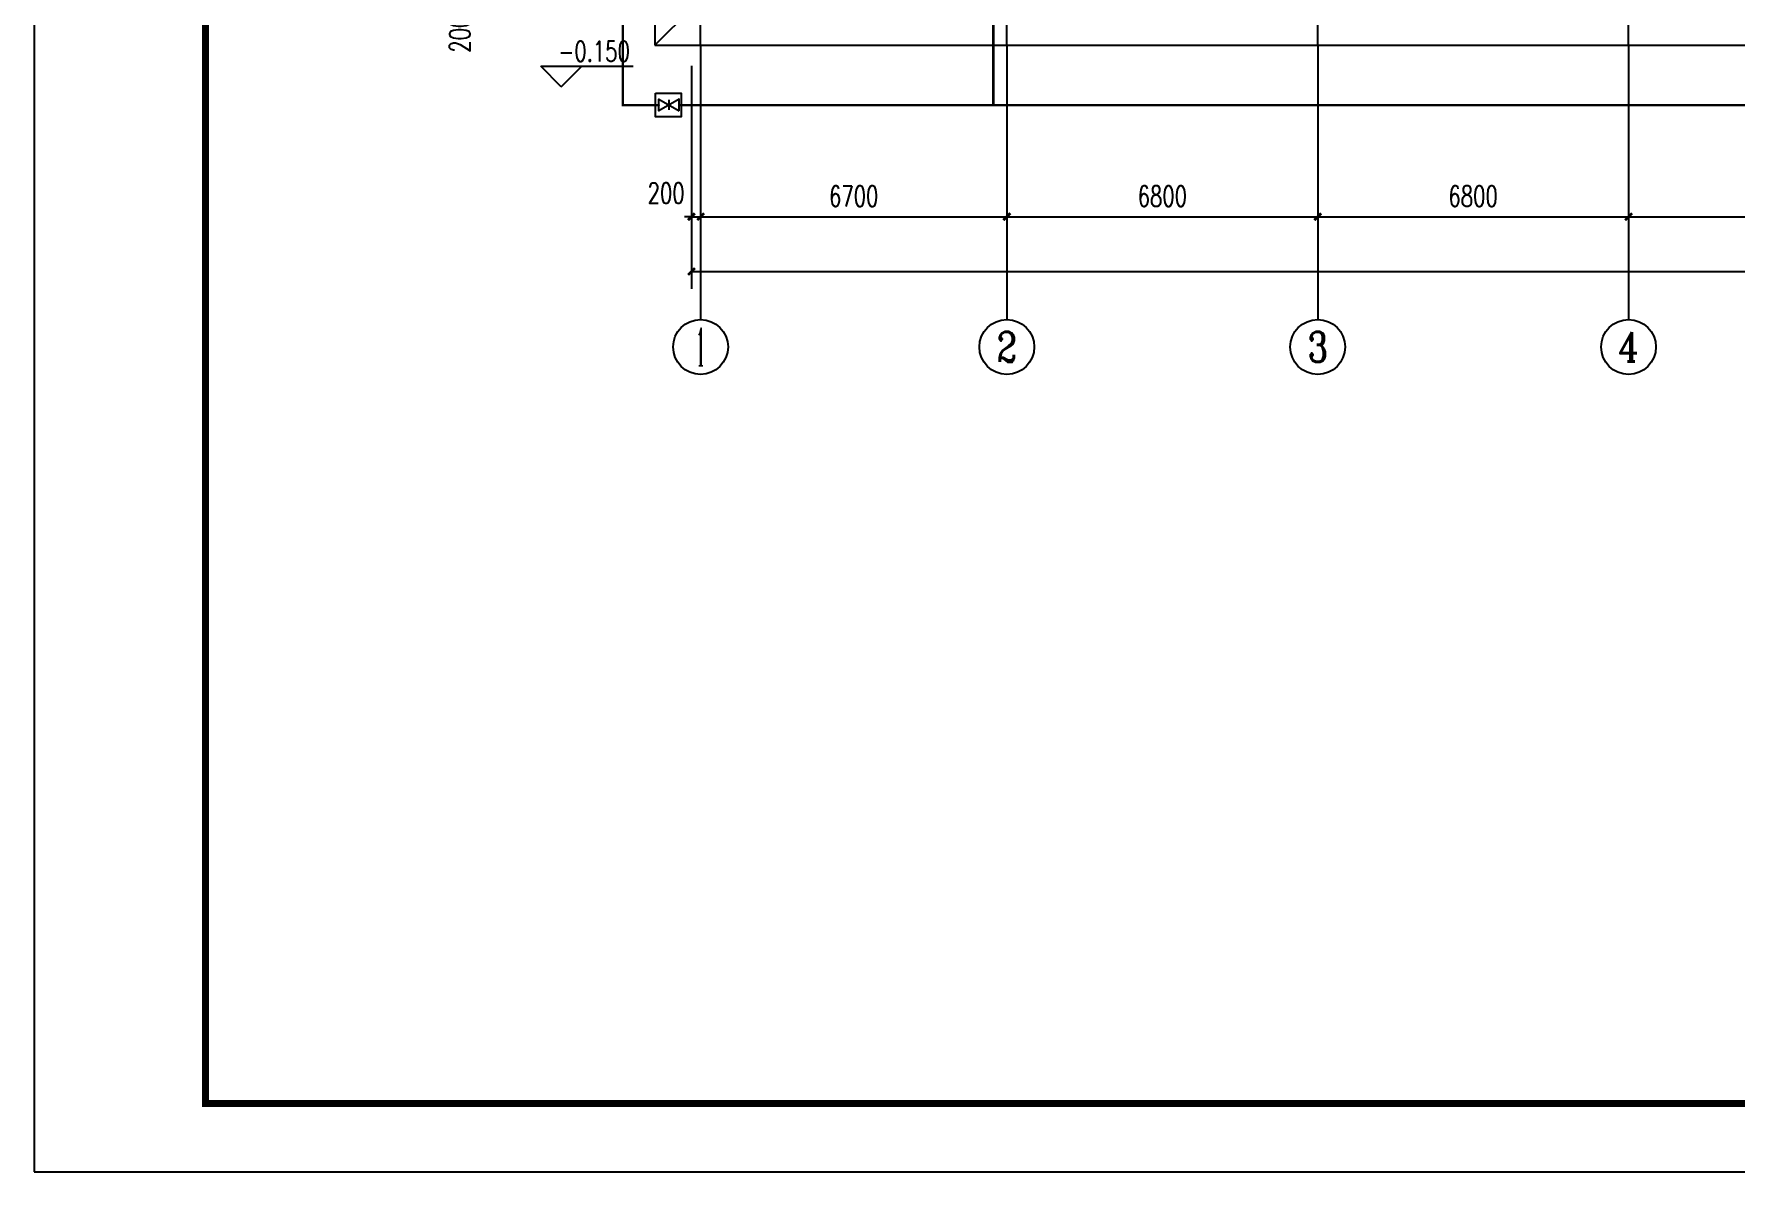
# Model space of a CAD drawing. Extents: x -427546 to -314919, y 698702 to 968782.
# Drawn here: x -427546 to -390314, y 770157 to 795055 of the extents above; entities that cross this region are included whole.
import ezdxf
from ezdxf.enums import TextEntityAlignment as Align

# ---------------------------------------------------------------- set-up
doc = ezdxf.new("R2010")
doc.units = 0
doc.header["$LTSCALE"] = 1000
doc.header["$MEASUREMENT"] = 0
doc.layers.get('0').update_dxf_attribs({"linetype": 'CONTINUOUS'})
doc.layers.get('DEFPOINTS').update_dxf_attribs({"linetype": 'CONTINUOUS'})
for name, color, linetype in [('AXIS', 3, 'CONTINUOUS'), ('AXIS_TEXT', 7, 'CONTINUOUS'), ('DIM_ELEV', 3, 'CONTINUOUS'), ('DOTE', 1, 'CONTINUOUS'), ('GROUND', 2, 'CONTINUOUS'), ('PIPE-消防', 1, 'CONTINUOUS'), ('PUB_TEXT', 7, 'CONTINUOUS'), ('PUB_TITLE', 4, 'CONTINUOUS'), ('VALVE_消防', 7, 'CONTINUOUS')]:
    doc.layers.add(name, color=color, linetype=linetype)
doc.styles.add('_TCH_AXIS', font='COMPLEX', dxfattribs={"bigfont": 'GBCBIG'})
doc.styles.add('_TCH_DIM', font='SIMPLEX', dxfattribs={"bigfont": 'GBCBIG'})
doc.styles.add('COMPLEX', font='COMPLEX')
doc.styles.add('DIM_FONT', font='SIMPLEX.shx', dxfattribs={"width": 0.7})
doc.dimstyles.new('DIMN150', dxfattribs={"dimscale": 1.5, "dimtxt": 300, "dimasz": 100, "dimexe": 250, "dimexo": 300, "dimgap": 150, "dimtad": 1, "dimdec": 0, "dimzin": 0, "dimtxsty": 'DIM_FONT', "dimblk": 'ARCHTICK', "dimcen": 0.09, "dimclrt": 7, "dimazin": 3, "dimtfac": 1, "dimtdec": 0, "dimtix": 1, "dimtmove": 0, "dimatfit": 3, "dimtolj": 1, "dimtzin": 0})

# ---------------------------------------------------------------- blocks, each defined once
blk = doc.blocks.new('_AXISO')
blk.add_circle((0, 0), 0.5)
at = {"layer": 'AXIS_TEXT', "style": 'COMPLEX', "width": 1.041667}
blk.add_attdef('A', text='', height=0.56, dxfattribs=at).set_placement((-0.25, -0.28), (0.25, -0.28), align=Align.FIT)
blk = doc.blocks.new('_ARCHTICK')
at = {"color": 0, "linetype": 'BYBLOCK', "const_width": 0.4}
blk.add_lwpolyline([(-0.5, -0.5), (0.5, 0.5)], dxfattribs=at)
blk = doc.blocks.new('*D36')
at = {"layer": 'AXIS', "color": 0}
for p, q in [((-305413, 797982), (-305413, 793107)), ((-250813, 797982), (-250813, 793107)), ((-305413, 793482), (-250813, 793482))]:
    blk.add_line(p, q, dxfattribs=at)
at = {"layer": 'DEFPOINTS', "color": 0}
for p in [(-305413, 798432), (-250813, 798432), (-250813, 793482)]:
    blk.add_point(p, dxfattribs=at)
at = {"layer": 'AXIS', "color": 0, "xscale": 150, "yscale": 150, "zscale": 150, "rotation": 180}
blk.add_blockref('_ARCHTICK', (-305413, 793482), dxfattribs=at)
at = {"layer": 'AXIS', "color": 0, "xscale": 150, "yscale": 150, "zscale": 150}
blk.add_blockref('_ARCHTICK', (-250813, 793482), dxfattribs=at)
at = {"layer": 'AXIS', "color": 7, "insert": (-278113, 793932), "char_height": 450, "attachment_point": 5, "style": 'DIM_FONT'}
blk.add_mtext('\\A1;54600', dxfattribs=at)
blk = doc.blocks.new('*D37')
at = {"layer": 'AXIS', "color": 0}
for p, q in [((-305413, 797982), (-305413, 794307)), ((-305213, 797982), (-305213, 794307)), ((-305413, 794682), (-305563, 794682)), ((-305413, 794682), (-305213, 794682)), ((-305213, 794682), (-305063, 794682))]:
    blk.add_line(p, q, dxfattribs=at)
at = {"layer": 'DEFPOINTS', "color": 0}
for p in [(-305413, 798432), (-305213, 798432), (-305213, 794682)]:
    blk.add_point(p, dxfattribs=at)
at = {"layer": 'AXIS', "color": 0, "xscale": 150, "yscale": 150, "zscale": 150}
blk.add_blockref('_ARCHTICK', (-305413, 794682), dxfattribs=at)
at = {"layer": 'AXIS', "color": 0, "xscale": 150, "yscale": 150, "zscale": 150, "rotation": 180}
blk.add_blockref('_ARCHTICK', (-305213, 794682), dxfattribs=at)
at = {"layer": 'AXIS', "color": 7, "insert": (-305968, 795200), "char_height": 450, "attachment_point": 5, "style": 'DIM_FONT'}
blk.add_mtext('\\A1;200', dxfattribs=at)
blk = doc.blocks.new('*D38')
at = {"layer": 'AXIS', "color": 0}
for p, q in [((-305213, 797982), (-305213, 794307)), ((-298513, 797982), (-298513, 794307)), ((-305213, 794682), (-298513, 794682))]:
    blk.add_line(p, q, dxfattribs=at)
at = {"layer": 'DEFPOINTS', "color": 0}
for p in [(-305213, 798432), (-298513, 798432), (-298513, 794682)]:
    blk.add_point(p, dxfattribs=at)
at = {"layer": 'AXIS', "color": 0, "xscale": 150, "yscale": 150, "zscale": 150, "rotation": 180}
blk.add_blockref('_ARCHTICK', (-305213, 794682), dxfattribs=at)
at = {"layer": 'AXIS', "color": 0, "xscale": 150, "yscale": 150, "zscale": 150}
blk.add_blockref('_ARCHTICK', (-298513, 794682), dxfattribs=at)
at = {"layer": 'AXIS', "color": 7, "insert": (-301863, 795132), "char_height": 450, "attachment_point": 5, "style": 'DIM_FONT'}
blk.add_mtext('\\A1;6700', dxfattribs=at)
blk = doc.blocks.new('*D39')
at = {"layer": 'AXIS', "color": 0}
for p, q in [((-298513, 797982), (-298513, 794307)), ((-291713, 797982), (-291713, 794307)), ((-298513, 794682), (-291713, 794682))]:
    blk.add_line(p, q, dxfattribs=at)
at = {"layer": 'DEFPOINTS', "color": 0}
for p in [(-298513, 798432), (-291713, 798432), (-291713, 794682)]:
    blk.add_point(p, dxfattribs=at)
at = {"layer": 'AXIS', "color": 0, "xscale": 150, "yscale": 150, "zscale": 150, "rotation": 180}
blk.add_blockref('_ARCHTICK', (-298513, 794682), dxfattribs=at)
at = {"layer": 'AXIS', "color": 0, "xscale": 150, "yscale": 150, "zscale": 150}
blk.add_blockref('_ARCHTICK', (-291713, 794682), dxfattribs=at)
at = {"layer": 'AXIS', "color": 7, "insert": (-295113, 795132), "char_height": 450, "attachment_point": 5, "style": 'DIM_FONT'}
blk.add_mtext('\\A1;6800', dxfattribs=at)
blk = doc.blocks.new('*D40')
at = {"layer": 'AXIS', "color": 0}
for p, q in [((-291713, 797982), (-291713, 794307)), ((-284913, 797982), (-284913, 794307)), ((-291713, 794682), (-284913, 794682))]:
    blk.add_line(p, q, dxfattribs=at)
at = {"layer": 'DEFPOINTS', "color": 0}
for p in [(-291713, 798432), (-284913, 798432), (-284913, 794682)]:
    blk.add_point(p, dxfattribs=at)
at = {"layer": 'AXIS', "color": 0, "xscale": 150, "yscale": 150, "zscale": 150, "rotation": 180}
blk.add_blockref('_ARCHTICK', (-291713, 794682), dxfattribs=at)
at = {"layer": 'AXIS', "color": 0, "xscale": 150, "yscale": 150, "zscale": 150}
blk.add_blockref('_ARCHTICK', (-284913, 794682), dxfattribs=at)
at = {"layer": 'AXIS', "color": 7, "insert": (-288313, 795132), "char_height": 450, "attachment_point": 5, "style": 'DIM_FONT'}
blk.add_mtext('\\A1;6800', dxfattribs=at)
blk = doc.blocks.new('*D41')
at = {"layer": 'AXIS', "color": 0}
for p, q in [((-284913, 797982), (-284913, 794307)), ((-278113, 797982), (-278113, 794307)), ((-284913, 794682), (-278113, 794682))]:
    blk.add_line(p, q, dxfattribs=at)
at = {"layer": 'DEFPOINTS', "color": 0}
for p in [(-284913, 798432), (-278113, 798432), (-278113, 794682)]:
    blk.add_point(p, dxfattribs=at)
at = {"layer": 'AXIS', "color": 0, "xscale": 150, "yscale": 150, "zscale": 150, "rotation": 180}
blk.add_blockref('_ARCHTICK', (-284913, 794682), dxfattribs=at)
at = {"layer": 'AXIS', "color": 0, "xscale": 150, "yscale": 150, "zscale": 150}
blk.add_blockref('_ARCHTICK', (-278113, 794682), dxfattribs=at)
at = {"layer": 'AXIS', "color": 7, "insert": (-281513, 795132), "char_height": 450, "attachment_point": 5, "style": 'DIM_FONT'}
blk.add_mtext('\\A1;6800', dxfattribs=at)
blk = doc.blocks.new('*D65')
at = {"layer": 'AXIS', "color": 0}
for p, q in [((-306663, 799432), (-310338, 799432)), ((-309963, 799432), (-309963, 799582)), ((-309963, 799232), (-309963, 799432)), ((-306663, 799232), (-310338, 799232)), ((-309963, 799232), (-309963, 799082))]:
    blk.add_line(p, q, dxfattribs=at)
at = {"layer": 'DEFPOINTS', "color": 0}
for p in [(-309963, 799432), (-306213, 799432), (-306213, 799232)]:
    blk.add_point(p, dxfattribs=at)
at = {"layer": 'AXIS', "color": 0, "xscale": 150, "yscale": 150, "zscale": 150}
for p, rotation in [((-309963, 799432), 270), ((-309963, 799232), 90)]:
    blk.add_blockref('_ARCHTICK', p, dxfattribs=dict(at, rotation=rotation))
at = {"layer": 'AXIS', "color": 7, "insert": (-310481, 798677), "char_height": 450, "attachment_point": 5, "rotation": 90, "style": 'DIM_FONT'}
blk.add_mtext('\\A1;200', dxfattribs=at)
blk = doc.blocks.new('$VALVE$00000296')
for points in [[(-125, 72), (-125, -72), (125, 72), (125, -72), (-125, 72)], [(0, 60), (0, -64)]]:
    blk.add_lwpolyline(points)
for p in [(-125, 0), (125, 0)]:
    blk.add_point(p)
blk = doc.blocks.new('E222')
at = {"layer": 'AXIS', "color": 8}
for p, q in [((-305213.5, 798432.5), (-305213.5, 792432.5)), ((-298513.5, 798432.5), (-298513.5, 792432.5)), ((-291713.5, 798432.5), (-291713.5, 792432.5)), ((-284913.5, 798432.5), (-284913.5, 792432.5))]:
    blk.add_line(p, q, dxfattribs=at)
at = {"layer": 'DIM_ELEV', "color": 8}
for p, q in [((-308261.7, 797524.5), (-308711.7, 797974.5)), ((-308711.7, 797974.5), (-306691.9, 797974.5)), ((-308261.7, 797524.5), (-307811.7, 797974.5))]:
    blk.add_line(p, q, dxfattribs=at)
at = {"layer": 'DOTE', "color": 8}
for p, q in [((-305213.5, 798432.5), (-305213.5, 817632.5)), ((-298513.5, 798432.5), (-298513.5, 817632.5)), ((-291713.5, 798432.5), (-291713.5, 817632.5)), ((-284913.5, 798432.5), (-284913.5, 817632.5))]:
    blk.add_line(p, q, dxfattribs=at)
at = {"layer": 'GROUND', "color": 8}
for p, q in [((-306213.5, 817632.5), (-306213.5, 798432.5)), ((-305413.5, 799232.5), (-306213.5, 798432.5)), ((-306213.5, 798432.5), (-250013.5, 798432.5))]:
    blk.add_line(p, q, dxfattribs=at)
at = {"layer": 'AXIS', "color": 8}
ref = blk.add_blockref('_AXISO', (-305213.5, 791832.5), dxfattribs=dict(at, xscale=1200, yscale=1200, zscale=1200))
ref.add_attrib('A', '1', dxfattribs={"layer": 'AXIS_TEXT', "color": 8, "height": 832.5, "style": '_TCH_AXIS', "width": 0.555556}).set_placement((-305312.6, 791416.2), (-305114.4, 791416.2), align=Align.FIT)
ref = blk.add_blockref('_AXISO', (-298513.5, 791832.5), dxfattribs=dict(at, xscale=1200, yscale=1200, zscale=1200))
ref.add_attrib('A', '2', dxfattribs={"layer": 'AXIS_TEXT', "color": 8, "height": 657.6, "style": '_TCH_AXIS'}).set_placement((-298732.7, 791503.7), (-298294.3, 791503.7), align=Align.FIT)
ref = blk.add_blockref('_AXISO', (-291713.5, 791832.5), dxfattribs=dict(at, xscale=1200, yscale=1200, zscale=1200))
ref.add_attrib('A', '3', dxfattribs={"layer": 'AXIS_TEXT', "color": 8, "height": 657.6, "style": '_TCH_AXIS'}).set_placement((-291932.7, 791503.7), (-291494.3, 791503.7), align=Align.FIT)
ref = blk.add_blockref('_AXISO', (-284913.5, 791832.5), dxfattribs=dict(at, xscale=1200, yscale=1200, zscale=1200))
ref.add_attrib('A', '4', dxfattribs={"layer": 'AXIS_TEXT', "color": 8, "height": 641, "style": '_TCH_AXIS', "width": 0.9375}).set_placement((-285142.4, 791512), (-284684.5, 791512), align=Align.FIT)
at = {"layer": 'PUB_TEXT', "color": 8, "style": '_TCH_DIM', "width": 0.705882}
blk.add_text('-0.150', height=446.25, dxfattribs=at).set_placement((-308326.9, 798079.5))
at = {"layer": 'AXIS', "color": 8}
for base, p1, p2, angle, picture, middle in [((-309963.5, 799432.5), (-306213.5, 799232.5), (-306213.5, 799432.5), 90, '*D65', (-310481, 798677.5)), ((-305213.5, 794682.5), (-305413.5, 798432.5), (-305213.5, 798432.5), 0, '*D37', (-305968.5, 795200))]:
    dim = blk.add_linear_dim(base=base, p1=p1, p2=p2, angle=angle, dimstyle='DIMN150', dxfattribs=at)
    dim.commit()
    dim.dimension.update_dxf_attribs({"geometry": picture, "text_midpoint": middle, "dimtype": 161})
for p1, p2, distance, picture, middle in [((-305413.5, 798432.5), (-250813.5, 798432.5), -4950, '*D36', (-278113.5, 793932.5)), ((-305213.5, 798432.5), (-298513.5, 798432.5), -3750, '*D38', (-301863.5, 795132.5)), ((-298513.5, 798432.5), (-291713.5, 798432.5), -3750, '*D39', (-295113.5, 795132.5)), ((-291713.5, 798432.5), (-284913.5, 798432.5), -3750, '*D40', (-288313.5, 795132.5)), ((-284913.5, 798432.5), (-278113.5, 798432.5), -3750, '*D41', (-281513.5, 795132.5))]:
    dim = blk.add_aligned_dim(p1=p1, p2=p2, distance=distance, dimstyle='DIMN150', dxfattribs=at)
    dim.commit()
    dim.dimension.update_dxf_attribs({"geometry": picture, "text_midpoint": middle})

msp = doc.modelspace()

# ---------------------------------------------------------------- hatches: boundary and pattern name
at = {"layer": 'PIPE-消防', "linetype": 'CONTINUOUS'}
for points in [[(-414664.2, 793501.1), (-414690.4, 793501.1), (-414690.4, 793474.8)], [(-414664.2, 793501.1), (-414664.2, 793474.8), (-414690.4, 793474.8)]]:
    msp.add_hatch(color=256, dxfattribs=at).paths.add_polyline_path(points)

# ---------------------------------------------------------------- linework, layer by layer
at = {"color": 3}
msp.add_lwpolyline([(-413952.2, 793761.1), (-413390.8, 793761.1), (-413390.8, 793241.1), (-413952.2, 793241.1)], close=True, dxfattribs=at)
at = {"layer": 'PIPE-消防', "linetype": 'CONTINUOUS', "const_width": 52.5}
for points in [[(-414664.2, 815315.9), (-414664.2, 793501.1)], [(-414664.2, 793501.1), (-413880, 793501.1)], [(-413430, 793501.1), (-406560.7, 793501.1)], [(-406560.7, 793501.1), (-386160.7, 793501.1)]]:
    msp.add_lwpolyline(points, dxfattribs=at)
at = {"layer": 'PIPE-消防', "const_width": 52.5}
msp.add_lwpolyline([(-406560.7, 795845.1), (-406560.7, 793501.1)], dxfattribs=at)
at = {"layer": 'PUB_TITLE'}
msp.add_lwpolyline([(-427545.8, 770156.9), (-338445.8, 770156.9), (-338445.8, 833156.9), (-427545.8, 833156.9)], close=True, dxfattribs=at)
at = {"layer": 'PUB_TITLE', "const_width": 150}
msp.add_lwpolyline([(-423795.8, 771656.9), (-339945.8, 771656.9), (-339945.8, 831656.9), (-423795.8, 831656.9)], close=True, dxfattribs=at)

# ---------------------------------------------------------------- block references
msp.add_blockref('E222', (-107750.7, -3624))
at = {"layer": 'VALVE_消防', "xscale": -1.8, "yscale": -1.8, "zscale": 1.8}
msp.add_blockref('$VALVE$00000296', (-413655, 793501.1), dxfattribs=at)

doc.saveas('drawing.dxf')
